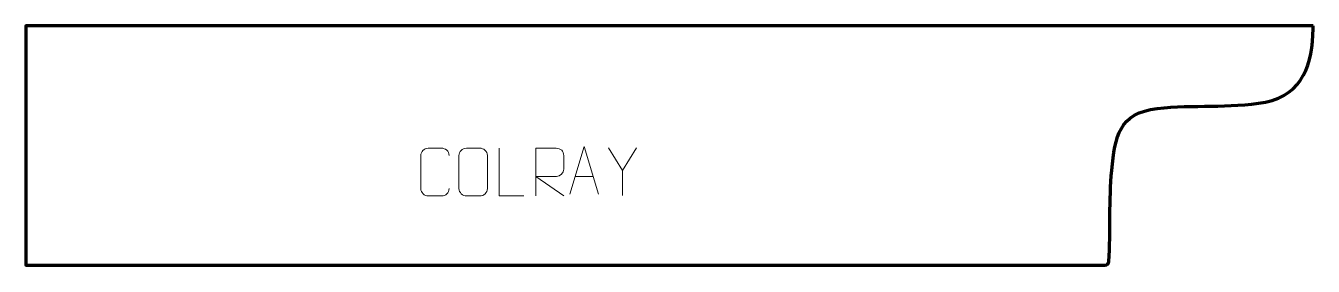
# Model space of a CAD drawing. Header units: millimetres. Extents: x 1521 to 2194, y 114 to 240.
import ezdxf

# ---------------------------------------------------------------- set-up
doc = ezdxf.new("R2010")
doc.units = ezdxf.units.MM
doc.header["$MEASUREMENT"] = 0
doc.layers.add('layer 1', color=7, linetype='Continuous')

msp = doc.modelspace()

# ---------------------------------------------------------------- linework, layer by layer
at = {"layer": 'layer 1', "color": 242, "lineweight": 158}
msp.add_open_spline([(2194.1302, 240.2784), (2194.1096, 239.7007), (2194.1164, 239.2576), (2194.1041, 238.6798), (2194.1041, 238.6798), (2193.7152, 220.5883), (2188.9512, 204.3689), (2169.1333, 200.2063), (2169.1333, 200.2063), (2149.711, 196.9881), (2131.6001, 199.0558), (2112.5936, 196.995), (2112.5936, 196.995), (2092.3815, 194.4944), (2090.6039, 182.4663), (2088.7871, 164.6415), (2088.7871, 164.6415), (2087.2689, 149.0591), (2088.2303, 132.714), (2087.2705, 116.8767), (2087.2705, 116.8767), (2087.1182, 114.3639), (2083.7269, 114.9486), (2081.8512, 114.9361), (2081.8512, 114.9361), (2056.9876, 114.7709), (2032.0856, 114.9981), (2007.2174, 115.0083), (2007.2174, 115.0083), (1845.1166, 115.0083), (1683.0159, 115.0083), (1520.9152, 115.0083), (1520.9152, 115.0083), (1520.9152, 156.7509), (1520.9046, 198.5348), (1520.9152, 240.2784), (1520.9152, 240.2784), (1520.9152, 240.2784), (2194.1302, 240.2784), (2194.1302, 240.2784)], degree=3, knots=[0, 0, 0, 0, 0.09090909, 0.09090909, 0.09090909, 0.09090909, 0.18181818, 0.18181818, 0.18181818, 0.18181818, 0.27272727, 0.27272727, 0.27272727, 0.27272727, 0.36363636, 0.36363636, 0.36363636, 0.36363636, 0.45454545, 0.45454545, 0.45454545, 0.45454545, 0.54545455, 0.54545455, 0.54545455, 0.54545455, 0.63636364, 0.63636364, 0.63636364, 0.63636364, 0.72727273, 0.72727273, 0.72727273, 0.72727273, 0.81818182, 0.81818182, 0.81818182, 0.81818182, 1, 1, 1, 1], dxfattribs=at)
at = {"layer": 'layer 1', "color": 250, "lineweight": 9}
for points, knots in [([(1742.292, 155.028), (1742.1522, 152.7046), (1740.475, 151.225), (1738.3273, 151.2142), (1738.3273, 151.2142), (1735.9954, 151.2146), (1733.6635, 151.2146), (1731.332, 151.2142), (1731.332, 151.2142), (1729.407, 151.1088), (1727.4349, 152.9933), (1727.4461, 155.0106), (1727.4461, 155.0106), (1727.4465, 160.7807), (1727.4465, 166.5504), (1727.4461, 172.3197), (1727.4461, 172.3197), (1727.4503, 174.4578), (1729.197, 176.177), (1731.3494, 176.1635), (1731.3494, 176.1635), (1733.6751, 176.1635), (1736.0012, 176.1635), (1738.3273, 176.1635), (1738.3273, 176.1635), (1740.2739, 176.199), (1742.2653, 174.7075), (1742.292, 172.2699)], [0, 0, 0, 0, 0.125, 0.125, 0.125, 0.125, 0.25, 0.25, 0.25, 0.25, 0.375, 0.375, 0.375, 0.375, 0.5, 0.5, 0.5, 0.5, 0.625, 0.625, 0.625, 0.625, 0.75, 0.75, 0.75, 0.75, 1, 1, 1, 1]), ([(1751.3494, 176.1635), (1753.6751, 176.1635), (1756.0012, 176.1635), (1758.3273, 176.1635), (1758.3273, 176.1635), (1760.2739, 176.1991), (1762.2653, 174.7075), (1762.292, 172.2699), (1762.292, 172.2699), (1762.2916, 166.523), (1762.2916, 160.7757), (1762.292, 155.028), (1762.292, 155.028), (1762.1522, 152.7046), (1760.475, 151.225), (1758.3273, 151.2142), (1758.3273, 151.2142), (1755.9954, 151.2146), (1753.6635, 151.2146), (1751.332, 151.2142), (1751.332, 151.2142), (1749.407, 151.1088), (1747.4349, 152.9933), (1747.4461, 155.0106), (1747.4461, 155.0106), (1747.4464, 160.7807), (1747.4464, 166.5504), (1747.4461, 172.3197), (1747.4461, 172.3197), (1747.4503, 174.4578), (1749.197, 176.177), (1751.3494, 176.1635)], [0, 0, 0, 0, 0.11111111, 0.11111111, 0.11111111, 0.11111111, 0.22222222, 0.22222222, 0.22222222, 0.22222222, 0.33333333, 0.33333333, 0.33333333, 0.33333333, 0.44444444, 0.44444444, 0.44444444, 0.44444444, 0.55555556, 0.55555556, 0.55555556, 0.55555556, 0.66666667, 0.66666667, 0.66666667, 0.66666667, 0.77777778, 0.77777778, 0.77777778, 0.77777778, 1, 1, 1, 1]), ([(1781.3435, 151.2102), (1781.3435, 151.2102), (1768.3944, 151.2102), (1768.3944, 151.2102), (1768.3944, 151.2102), (1768.3944, 151.2102), (1768.3944, 176.1638), (1768.3944, 176.1638)], [0, 0, 0, 0, 0.33333333, 0.33333333, 0.33333333, 0.33333333, 1, 1, 1, 1]), ([(1787.5369, 151.2103), (1787.5369, 151.2103), (1787.5369, 176.1638), (1787.5369, 176.1638), (1787.5369, 176.1638), (1791.1317, 176.1638), (1794.7272, 176.1638), (1798.3224, 176.1638), (1798.3224, 176.1638), (1800.6477, 176.1261), (1802.205, 174.6361), (1802.2009, 172.2697), (1802.2009, 172.2697), (1802.2005, 170.2342), (1802.2005, 167.1748), (1802.2009, 165.1388), (1802.2009, 165.1388), (1802.1944, 163.2633), (1800.3821, 161.3215), (1798.3726, 161.3024), (1798.3726, 161.3024), (1798.3726, 161.3024), (1787.5369, 161.3024), (1787.5369, 161.3024), (1787.5369, 161.3024), (1787.5369, 161.3024), (1802.1916, 151.2103), (1802.1916, 151.2103)], [0, 0, 0, 0, 0.125, 0.125, 0.125, 0.125, 0.25, 0.25, 0.25, 0.25, 0.375, 0.375, 0.375, 0.375, 0.5, 0.5, 0.5, 0.5, 0.625, 0.625, 0.625, 0.625, 0.75, 0.75, 0.75, 0.75, 1, 1, 1, 1]), ([(1805.4843, 152.053), (1805.4843, 152.053), (1812.8553, 177.0065), (1812.8553, 177.0065), (1812.8553, 177.0065), (1812.8553, 177.0065), (1820.4252, 152.053), (1820.4252, 152.053)], [0, 0, 0, 0, 0.33333333, 0.33333333, 0.33333333, 0.33333333, 1, 1, 1, 1]), ([(1840.2772, 176.4284), (1840.2772, 176.4284), (1832.9548, 164.5297), (1832.9548, 164.5297), (1832.9548, 164.5297), (1832.9548, 164.5297), (1832.9555, 151.4748), (1832.9555, 151.4748)], [0, 0, 0, 0, 0.33333333, 0.33333333, 0.33333333, 0.33333333, 1, 1, 1, 1])]:
    msp.add_open_spline(points, degree=3, knots=knots, dxfattribs=at)
for points in [[(1832.9548, 164.5297), (1832.9548, 164.5297), (1825.6339, 176.4284), (1825.6339, 176.4284)], [(1808.2069, 161.3024), (1808.2069, 161.3024), (1817.7026, 161.3024), (1817.7026, 161.3024)]]:
    msp.add_open_spline(points, degree=3, dxfattribs=at)

doc.saveas('drawing.dxf')
